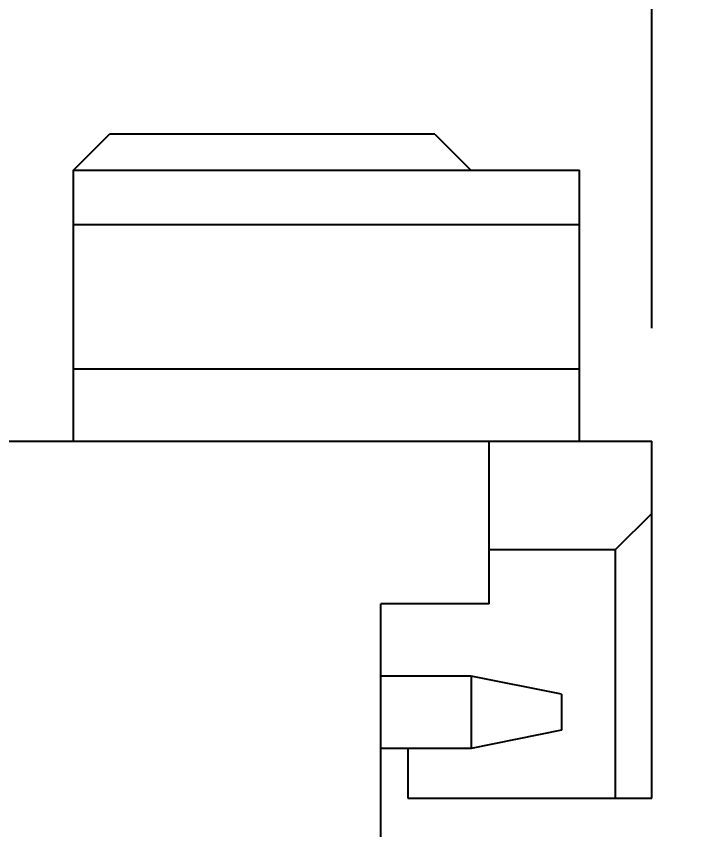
# Model space of a CAD drawing. Header units: millimetres. Extents: x 563 to 681, y 173 to 284.
# Drawn here: x 665.088 to 668.938, y 183.912 to 188.414 of the extents above; entities that cross this region are included whole.
import ezdxf

# ---------------------------------------------------------------- set-up
doc = ezdxf.new("R2010")
doc.units = ezdxf.units.MM
doc.header["$LTSCALE"] = 30.734
doc.header["$PDMODE"] = 3
doc.header["$PDSIZE"] = 0.3125
doc.layers.get('0').update_dxf_attribs({"linetype": 'CONTINUOUS'})
doc.layers.get('Defpoints').update_dxf_attribs({"linetype": 'CONTINUOUS'})
doc.layers.add('dim', color=6, linetype='CONTINUOUS', lineweight=9)
doc.styles.add('Verdana', font='verdana.ttf', dxfattribs={"height": 2.5})
doc.dimstyles.new('aaaaaaaa 3.0', dxfattribs={"dimtxt": 2.5, "dimasz": 1.5, "dimexe": 1.25, "dimexo": 0.625, "dimtad": 1, "dimdec": 1, "dimzin": 9, "dimdsep": 46, "dimtxsty": 'Verdana', "dimcen": 0, "dimazin": 0, "dimtfac": 1, "dimtofl": 0, "dimtmove": 0, "dimatfit": 3, "dimfxl": 1, "dimlwd": 25, "dimlwe": 25, "dimarcsym": 0})

# ---------------------------------------------------------------- blocks, each defined once
blk = doc.blocks.new('*D30')
at = {"layer": 'Defpoints', "color": 0}
for p in [(668.6055, 197.6617), (681.4555, 193.4054), (668.6055, 186.0625)]:
    blk.add_point(p, dxfattribs=at)
at = {"layer": 'dim', "color": 0, "lineweight": 25}
for p, q in [((668.6055, 186.6875), (668.6055, 198.9117)), ((681.4555, 194.0304), (681.4555, 198.9117)), ((679.9555, 197.6617), (670.1055, 197.6617))]:
    blk.add_line(p, q, dxfattribs=at)
at = {"layer": 'dim', "color": 0}
for points in [[(670.1055, 197.9117), (670.1055, 197.4117), (668.6055, 197.6617)], [(679.9555, 197.4117), (679.9555, 197.9117), (681.4555, 197.6617)]]:
    blk.add_solid(points, dxfattribs=at)
at = {"layer": 'dim', "color": 0, "insert": (675.0305, 199.5938), "char_height": 2.5, "attachment_point": 5, "style": 'Verdana'}
blk.add_mtext('12.8', dxfattribs=at)

msp = doc.modelspace()

# ---------------------------------------------------------------- linework, layer by layer
at = {"linetype": 'Continuous'}
for p, q in [((665.4053, 187.5621), (665.6053, 187.7622)), ((667.4053, 187.7624), (665.6053, 187.7622)), ((667.4053, 187.7624), (667.6053, 187.5624)), ((665.4053, 187.5621), (668.2053, 187.5625)), ((665.4055, 186.0621), (665.4053, 187.5621)), ((668.2055, 186.0625), (668.2053, 187.5625)), ((665.4053, 187.2621), (668.2053, 187.2625)), ((665.4054, 186.4621), (668.2054, 186.4625)), ((664.4055, 186.062), (668.6055, 186.0625)), ((667.7056, 185.1624), (667.7055, 186.0624)), ((668.6057, 184.0875), (668.6055, 186.0625)), ((668.6055, 185.6625), (668.4056, 185.4625)), ((667.7056, 185.4624), (668.4056, 185.4625)), ((668.4057, 184.0875), (668.4056, 185.4625)), ((667.7056, 185.1624), (667.1056, 185.1623)), ((667.1059, 182.7123), (667.1056, 185.1623)), ((667.6056, 184.7624), (667.1056, 184.7623)), ((668.1057, 184.6625), (667.6056, 184.7624)), ((667.6056, 184.7624), (667.6057, 184.3624)), ((668.1057, 184.6625), (668.1057, 184.4625)), ((668.1057, 184.4625), (667.6057, 184.3624)), ((667.6057, 184.3624), (667.1057, 184.3623)), ((667.2557, 184.3624), (667.2557, 184.0874)), ((667.2557, 184.0874), (668.6057, 184.0875))]:
    msp.add_line(p, q, dxfattribs=at)

# ---------------------------------------------------------------- dimensions: what is measured, and where the dimension line sits
at = {"layer": 'dim'}
dim = msp.add_linear_dim(base=(668.6054772, 197.6616862), p1=(681.4554766, 193.4053871), p2=(668.6054772, 186.062534), dimstyle='aaaaaaaa 3.0', dxfattribs=at)
dim.commit()
dim.dimension.update_dxf_attribs({"geometry": '*D30', "text_midpoint": (675.0304769, 199.5937715)})

doc.saveas('drawing.dxf')
